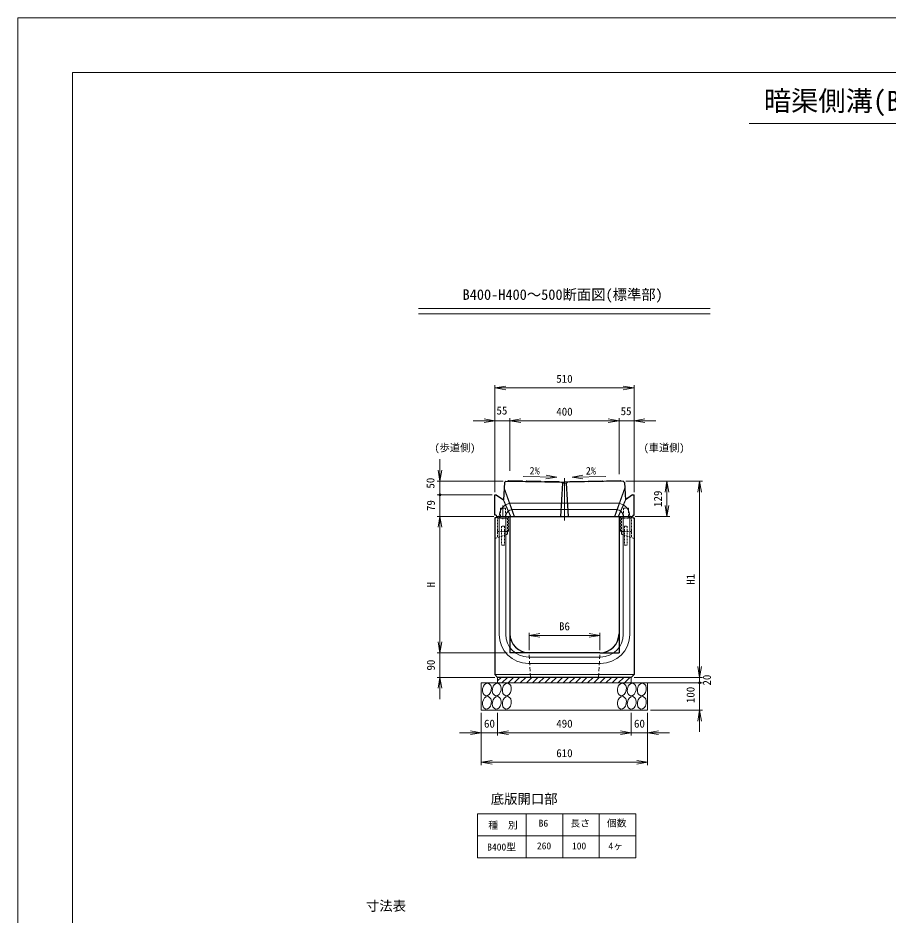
# Model space of a CAD drawing. Units: millimetres at full size, sheet at 1:20. Extents: x 0 to 8400, y -600 to 5940.
# Drawn here: x 0 to 3191, y 2652 to 5940 of the extents above; entities that cross this region are included whole.
import ezdxf
from ezdxf.enums import TextEntityAlignment as Align

# ---------------------------------------------------------------- set-up
doc = ezdxf.new("R2010")
doc.units = ezdxf.units.MM
doc.header["$LTSCALE"] = 20
for name, pattern in [('USER1', [0.5625, 0.375, -0.1875]), ('USER2', [3, 1.875, -0.375, 0.375, -0.375]), ('USER5', [1.125, 0.75, -0.375])]:
    doc.linetypes.add(name, pattern=pattern)
for name, color, linetype, lineweight in [('1', 7, 'Continuous', 9), ('ACC(細線）', 4, 'USER1', 13), ('CEN(細線）', 5, 'USER2', 13), ('CON2(細線）', 6, 'Continuous', 13), ('CON（太線）', 1, 'Continuous', 25), ('Defpoints_3', 7, 'Continuous', 25), ('TEXT(細線）', 1, 'Continuous', 13), ('寸法線', 7, 'Continuous', 9), ('構造物-寸法', 7, 'Continuous', 9)]:
    doc.layers.add(name, color=color, linetype=linetype, lineweight=lineweight)
doc.styles.add('ＭＳ ゴシック', font='')
doc.styles.get('ＭＳ ゴシック').set_extended_font_data('MS Gothic')

# ---------------------------------------------------------------- blocks, each defined once
blk = doc.blocks.new('open_arrow')
at = {"color": 0, "linetype": 'Continuous', "lineweight": -2}
blk.add_lwpolyline([(7.5, 1.25), (0, 0), (7.5, -1.25)], dxfattribs=at)
blk = doc.blocks.new('filled_dot')
at = {"color": 0, "linetype": 'Continuous', "lineweight": -2, "const_width": 1.25}
blk.add_lwpolyline([(-0.625, 0, 1), (0.625, 0, 1)], format="xyb", close=True, dxfattribs=at)

msp = doc.modelspace()

# ---------------------------------------------------------------- linework, layer by layer
at = {"layer": '1'}
for p, q in [((1469.55, 4875.45), (2538.97, 4875.45)), ((1469.55, 4854.97), (2538.97, 4854.97))]:
    msp.add_line(p, q, dxfattribs=at)
at = {"layer": 'ACC(細線）'}
for p, q in [((1769.26, 4143.15), (1769.26, 4113.15)), ((1769.26, 4143.15), (1788.26, 4143.15)), ((1788.26, 4143.15), (1788.26, 4113.15)), ((2220.26, 4143.15), (2220.26, 4113.15)), ((2220.26, 4143.15), (2239.26, 4143.15)), ((2220.26, 4143.15), (2220.26, 4113.15)), ((2239.26, 4143.15), (2220.26, 4143.15)), ((2239.26, 4143.15), (2239.26, 4113.15)), ((2239.26, 4143.15), (2239.26, 4113.15)), ((1758.26, 4113.15), (1758.26, 4057.15)), ((1768.76, 4113.15), (1768.76, 4107.15)), ((1788.76, 4113.15), (1788.76, 4107.15)), ((1799.26, 4113.15), (1799.26, 4057.15)), ((2209.26, 4113.15), (2209.26, 4057.15)), ((2219.76, 4113.15), (2219.76, 4107.15)), ((2239.76, 4113.15), (2239.76, 4107.15)), ((2250.26, 4113.15), (2250.26, 4057.15)), ((1799.26, 4107.15), (1758.26, 4107.15)), ((1773.76, 4077.15), (1773.76, 4007.15)), ((1783.76, 4077.15), (1773.76, 4077.15)), ((1783.76, 4077.15), (1783.76, 4007.15)), ((1794.76, 4107.15), (1794.76, 4057.15)), ((2209.26, 4107.15), (2250.26, 4107.15)), ((2213.76, 4107.15), (2213.76, 4057.15)), ((2224.76, 4077.15), (2224.76, 4007.15)), ((2224.76, 4077.15), (2234.76, 4077.15)), ((2234.76, 4077.15), (2234.76, 4007.15)), ((1749.26, 4032.15), (1792.7, 4046.47)), ((1799.26, 4057.15), (1758.26, 4057.15)), ((1758.26, 4057.15), (1758.26, 4035.11)), ((1794.76, 4049.32), (1794.76, 4057.15)), ((2209.26, 4057.15), (2250.26, 4057.15)), ((2213.76, 4049.32), (2213.76, 4057.15)), ((2259.26, 4032.15), (2215.82, 4046.47)), ((2250.26, 4057.15), (2250.26, 4035.11)), ((1783.76, 4007.15), (1773.76, 4007.15)), ((2224.76, 4007.15), (2234.76, 4007.15))]:
    msp.add_line(p, q, dxfattribs=at)
for centre, start, end in [((1791.76, 4049.32), 288.24585, 0), ((2216.76, 4049.32), 180, 251.75415)]:
    msp.add_arc(centre, 3, start, end, dxfattribs=at)
at = {"layer": 'CEN(細線）'}
for p, q in [((2004.26, 4253.15), (2004.26, 4098.15)), ((2004.26, 4118.15), (2004.26, 4248.15)), ((1778.76, 4153.15), (1778.76, 4103.15))]:
    msp.add_line(p, q, dxfattribs=at)
at = {"layer": 'CON2(細線）'}
for p, q in [((1813.76, 4162.15), (2194.76, 4162.15)), ((1764.76, 4113.15), (1764.76, 3680.65)), ((1788.76, 4113.15), (1788.76, 3680.65)), ((1813.76, 4138.15), (2194.76, 4138.15)), ((2219.76, 4113.15), (2219.76, 3680.65)), ((2243.76, 4113.15), (2243.76, 3680.65)), ((1871.76, 3597.65), (2136.76, 3597.65)), ((1871.76, 3573.65), (2136.76, 3573.65)), ((1749.26, 3533.15), (2259.26, 3533.15))]:
    msp.add_line(p, q, dxfattribs=at)
at = {"layer": 'CON2(細線）', "linetype": 'USER5'}
for p, q in [((1879.26, 3523.15), (1874.26, 3613.15)), ((2129.26, 3523.15), (2134.26, 3613.15))]:
    msp.add_line(p, q, dxfattribs=at)
at = {"layer": 'CON2(細線）'}
for centre, radius, start, end in [((1813.76, 4113.15), 49, 90, 180), ((2194.76, 4113.15), 49, 0, 90), ((1813.76, 4113.15), 25, 90, 180), ((2194.76, 4113.15), 25, 0, 90), ((1871.76, 3680.65), 107, 180, 270), ((1871.76, 3680.65), 83, 180, 270), ((2136.76, 3680.65), 107, 270, 0), ((2136.76, 3680.65), 83, 270, 0)]:
    msp.add_arc(centre, radius, start, end, dxfattribs=at)
at = {"layer": 'CON（太線）'}
for p, q in [((1784.06, 4237.36), (1789.25, 4242.36)), ((1789.25, 4242.36), (2004.26, 4238.15)), ((2219.27, 4242.36), (2004.26, 4238.15)), ((2224.47, 4237.36), (2219.27, 4242.36)), ((1784.06, 4237.36), (1780.39, 4174.02)), ((2224.47, 4237.36), (2228.13, 4174.02)), ((1749.26, 4118.15), (1749.26, 4192.26)), ((1749.26, 4192.26), (1754.34, 4192.26)), ((1754.34, 4192.26), (1780.39, 4174.02)), ((2254.18, 4192.26), (2228.13, 4174.02)), ((2254.18, 4192.26), (2259.26, 4192.26)), ((2259.26, 4118.15), (2259.26, 4192.26)), ((1753.26, 4118.15), (1749.26, 4118.15)), ((1753.26, 4118.15), (1755.26, 4113.15)), ((1755.26, 4113.15), (1753.26, 4108.15)), ((1755.26, 4113.15), (2253.26, 4113.15)), ((1755.26, 4113.15), (1804.26, 4113.15)), ((1804.26, 4113.15), (1804.26, 3683.15)), ((2204.26, 4113.15), (2204.26, 3683.15)), ((2204.26, 4113.15), (2253.26, 4113.15)), ((2255.26, 4118.15), (2253.26, 4113.15)), ((2253.26, 4113.15), (2255.26, 4108.15)), ((2253.26, 4113.15), (2255.26, 4108.15)), ((2255.26, 4118.15), (2259.26, 4118.15)), ((1753.26, 4108.15), (1749.26, 4108.15)), ((1749.26, 4108.15), (1749.26, 3533.15)), ((2255.26, 4108.15), (2259.26, 4108.15)), ((2259.26, 4108.15), (2259.26, 3533.15)), ((2134.26, 3613.15), (1874.26, 3613.15)), ((1749.26, 3533.15), (1759.26, 3523.15)), ((2249.26, 3523.15), (1759.26, 3523.15)), ((2249.26, 3523.15), (2259.26, 3533.15))]:
    msp.add_line(p, q, dxfattribs=at)
at = {"layer": 'CON（太線）', "color": 2}
for p, q in [((1780.6, 4177.54), (1778.88, 4175.08)), ((2227.92, 4177.54), (2229.65, 4175.08))]:
    msp.add_line(p, q, dxfattribs=at)
at = {"layer": 'CON（太線）'}
for centre, start, end in [((1874.26, 3683.15), 180, 270), ((2134.26, 3683.15), 270, 0)]:
    msp.add_arc(centre, 70, start, end, dxfattribs=at)
at = {"layer": 'Defpoints_3'}
for p, q in [((1804.26, 3683.15), (1804.26, 3613.15)), ((2204.26, 3683.15), (2204.26, 3613.15)), ((1874.26, 3613.15), (1804.26, 3613.15)), ((2134.26, 3613.15), (2204.26, 3613.15))]:
    msp.add_line(p, q, dxfattribs=at)
at = {"layer": 'TEXT(細線）'}
for p, q in [((2265.59, 3022.49), (1685.24, 3022.49)), ((1685.24, 3022.49), (1685.24, 2862.22)), ((1863.81, 3022.49), (1863.81, 2862.22)), ((1997.74, 3022.49), (1997.74, 2862.22)), ((2131.67, 3022.49), (2131.67, 2862.22)), ((2265.59, 3022.49), (2265.59, 2862.22)), ((2265.59, 2942.35), (1685.24, 2942.35)), ((2265.59, 2862.22), (1685.24, 2862.22))]:
    msp.add_line(p, q, dxfattribs=at)
at = {"layer": '寸法線'}
for p, q in [((1749.26, 4202.26), (1749.26, 4594.14)), ((1749.26, 4584.14), (2259.26, 4584.14)), ((2259.26, 4202.26), (2259.26, 4594.14)), ((1749.26, 4202.26), (1749.26, 4473.65)), ((1804.26, 4280.16), (1804.26, 4473.65)), ((1804.26, 4280.16), (1804.26, 4473.65)), ((2204.26, 4267.58), (2204.26, 4473.65)), ((2204.26, 4267.58), (2204.26, 4473.65)), ((2259.26, 4202.26), (2259.26, 4473.65)), ((1884.26, 4463.65), (1669.26, 4463.65)), ((1804.26, 4463.65), (2204.26, 4463.65)), ((2124.26, 4463.65), (2339.26, 4463.65)), ((1976.47, 4256.39), (1852.64, 4258.75)), ((1976.47, 4256.39), (1936.35, 4250.49)), ((1936.6, 4263.82), (1976.47, 4256.39)), ((2071.92, 4263.82), (2032.06, 4256.39)), ((2032.06, 4256.39), (2155.88, 4258.75)), ((2032.06, 4256.39), (2072.18, 4250.49)), ((2229.27, 4242.36), (2390.14, 4242.36)), ((2380.14, 4242.36), (2380.14, 4113.15)), ((1745.26, 4113.15), (1537.66, 4113.15)), ((1547.66, 4113.15), (1547.66, 3613.15)), ((2263.26, 4113.15), (2390.14, 4113.15)), ((1547.66, 3693.15), (1547.66, 3443.15)), ((1794.26, 3613.15), (1537.66, 3613.15)), ((1794.26, 3613.15), (1537.66, 3613.15)), ((1749.26, 3523.15), (1537.66, 3523.15))]:
    msp.add_line(p, q, dxfattribs=at)
at = {"layer": '構造物-寸法', "color": 2}
for p, q in [((0, 5940), (0, 0)), ((8400, 5940), (0, 5940))]:
    msp.add_line(p, q, dxfattribs=at)
at = {"layer": '構造物-寸法'}
for p, q in [((200, 5740), (200, 200)), ((8200, 5740), (200, 5740)), ((2681.44, 5553.11), (5517.91, 5553.11)), ((1547.66, 4192.26), (1547.66, 4322.36)), ((1779.25, 4242.36), (1537.66, 4242.36)), ((1798.76, 4244.21), (1796.76, 4242.22)), ((1849.76, 4243.22), (1798.76, 4244.21)), ((1851.76, 4241.14), (1849.76, 4243.22)), ((1865.76, 4242.91), (1863.76, 4240.9)), ((1916.76, 4241.92), (1865.76, 4242.91)), ((1918.76, 4239.82), (1916.76, 4241.92)), ((1932.76, 4241.6), (1930.76, 4239.59)), ((1983.76, 4240.61), (1932.76, 4241.6)), ((2075.76, 4241.57), (2024.76, 4240.58)), ((2077.76, 4239.59), (2075.76, 4241.57)), ((2091.76, 4241.88), (2089.76, 4239.82)), ((2142.76, 4242.88), (2091.76, 4241.88)), ((2144.76, 4240.9), (2142.76, 4242.88)), ((2156.76, 4241.14), (2158.76, 4243.19)), ((2158.76, 4243.19), (2209.76, 4244.18)), ((2209.76, 4244.18), (2211.76, 4242.22)), ((2229.27, 4242.36), (2509.95, 4242.36)), ((2499.95, 4242.36), (2499.95, 3523.15)), ((1782.75, 4214.84), (1819.59, 4113.15)), ((1782.9, 4217.37), (1820.66, 4113.15)), ((1985.76, 4238.51), (1983.76, 4240.61)), ((1996.76, 4235.29), (1989.35, 4113.15)), ((1997.76, 4235.29), (1990.35, 4113.15)), ((1993.76, 4238.35), (1996.76, 4235.29)), ((1996.76, 4235.29), (2011.94, 4235.29)), ((2010.94, 4235.29), (2018.14, 4113.15)), ((2014.94, 4238.36), (2011.94, 4235.29)), ((2011.94, 4235.29), (2019.15, 4113.15)), ((2024.76, 4240.58), (2022.76, 4238.51)), ((2225.62, 4217.37), (2187.86, 4113.15)), ((2225.77, 4214.84), (2188.93, 4113.15)), ((1739.26, 4192.26), (1537.66, 4192.26)), ((1739.26, 4192.26), (1537.66, 4192.26)), ((1547.66, 4192.26), (1547.66, 4033.15)), ((1778.88, 4175.08), (1806.43, 4113.15)), ((1780.4, 4174.11), (1807.52, 4113.15)), ((2228.12, 4174.11), (2201, 4113.15)), ((2229.65, 4175.08), (2202.1, 4113.15)), ((1745.26, 4113.15), (1537.66, 4113.15)), ((1874.26, 3623.15), (1874.26, 3686.92)), ((2134.26, 3623.15), (2134.26, 3686.92)), ((1874.26, 3676.92), (2134.26, 3676.92)), ((2499.95, 3603.15), (2499.95, 3423.15)), ((1759.26, 3503.15), (1759.26, 3523.15)), ((1759.26, 3510.04), (1772.37, 3523.15)), ((1774.82, 3503.15), (1794.82, 3523.15)), ((1797.27, 3503.15), (1817.27, 3523.15)), ((1819.72, 3503.15), (1839.72, 3523.15)), ((1842.17, 3503.15), (1862.17, 3523.15)), ((1864.62, 3503.15), (1884.62, 3523.15)), ((1887.07, 3503.15), (1907.07, 3523.15)), ((1909.52, 3503.15), (1929.52, 3523.15)), ((1931.97, 3503.15), (1951.97, 3523.15)), ((1954.42, 3503.15), (1974.42, 3523.15)), ((1976.87, 3503.15), (1996.87, 3523.15)), ((1999.32, 3503.15), (2019.32, 3523.15)), ((2021.77, 3503.15), (2041.77, 3523.15)), ((2044.22, 3503.15), (2064.22, 3523.15)), ((2066.67, 3503.15), (2086.67, 3523.15)), ((2089.13, 3503.15), (2109.13, 3523.15)), ((2111.58, 3503.15), (2131.58, 3523.15)), ((2134.03, 3503.15), (2154.03, 3523.15)), ((2156.48, 3503.15), (2176.48, 3523.15)), ((2178.93, 3503.15), (2198.93, 3523.15)), ((2201.38, 3503.15), (2221.38, 3523.15)), ((2223.83, 3503.15), (2243.83, 3523.15)), ((2249.26, 3523.15), (2249.26, 3503.15)), ((2259.26, 3523.15), (2509.95, 3523.15)), ((2259.26, 3523.15), (2509.95, 3523.15)), ((1759.26, 3503.15), (1699.26, 3503.15)), ((1699.26, 3503.15), (1699.26, 3403.15)), ((2249.26, 3503.15), (1759.26, 3503.15)), ((2246.28, 3503.15), (2249.26, 3506.13)), ((2309.26, 3503.15), (2249.26, 3503.15)), ((2259.26, 3503.15), (2509.95, 3503.15)), ((2309.26, 3403.15), (2309.26, 3503.15)), ((2319.26, 3503.15), (2509.95, 3503.15)), ((2499.95, 3503.15), (2499.95, 3323.15)), ((1699.26, 3403.15), (1759.26, 3403.15)), ((1699.26, 3393.15), (1699.26, 3310.11)), ((1699.26, 3393.15), (1699.26, 3201.89)), ((1759.26, 3403.15), (2249.26, 3403.15)), ((1759.26, 3393.15), (1759.26, 3310.11)), ((1759.26, 3393.15), (1759.26, 3310.11)), ((2249.26, 3403.15), (2309.26, 3403.15)), ((2249.26, 3393.15), (2249.26, 3310.11)), ((2249.26, 3393.15), (2249.26, 3310.11)), ((2309.26, 3393.15), (2309.26, 3310.11)), ((2309.26, 3393.15), (2309.26, 3201.89)), ((2319.26, 3403.15), (2509.95, 3403.15)), ((1619.26, 3320.11), (1839.26, 3320.11)), ((2249.26, 3320.11), (1759.26, 3320.11)), ((2389.26, 3320.11), (2169.26, 3320.11)), ((1699.26, 3211.89), (2309.26, 3211.89))]:
    msp.add_line(p, q, dxfattribs=at)
at = {"layer": '構造物-寸法', "color": 5}
for p, q in [((1782.9, 4217.37), (1820.66, 4113.15)), ((2225.62, 4217.37), (2187.86, 4113.15)), ((1806.43, 4113.15), (1778.88, 4175.08)), ((2202.1, 4113.15), (2229.65, 4175.08))]:
    msp.add_line(p, q, dxfattribs=at)
at = {"layer": '構造物-寸法'}
for centre in [(1719.85, 3478.73), (1755.85, 3478.73), (1792.85, 3478.73), (2214.85, 3478.73), (2250.85, 3478.73), (2287.85, 3478.73), (1719.85, 3429.73), (1755.85, 3429.73), (1792.85, 3429.73), (2214.85, 3429.73), (2250.85, 3429.73), (2287.85, 3429.73)]:
    msp.add_ellipse(centre, major_axis=(-4.13, -22.89), ratio=0.698644, dxfattribs=at)

# ---------------------------------------------------------------- block references
at = {"layer": '寸法線', "xscale": 5.33, "yscale": 5.33}
for p in [(1749.26, 4584.14), (1804.26, 4463.65), (1804.26, 4463.65), (2259.26, 4463.65)]:
    msp.add_blockref('open_arrow', p, dxfattribs=at)
for p, rotation in [((2259.26, 4584.14), 180), ((1749.26, 4463.65), 180), ((2204.26, 4463.65), 180), ((2204.26, 4463.65), 180), ((2380.14, 4242.36), 270), ((2380.14, 4113.15), 90), ((1547.66, 4113.15), 270), ((1547.66, 3613.15), 90), ((1547.66, 3613.15), 90), ((1547.66, 3523.15), 270)]:
    msp.add_blockref('open_arrow', p, dxfattribs=dict(at, rotation=rotation))
at = {"layer": '構造物-寸法'}
for name, p, xscale, yscale, rotation in [('open_arrow', (1547.66, 4242.36), 5.33, 5.33, 90), ('open_arrow', (2499.95, 4242.36), 5.33, 5.33, 270), ('filled_dot', (1547.66, 4192.26), 4, 4, 90), ('filled_dot', (1547.66, 4192.26), 4, 4, 270), ('open_arrow', (1547.66, 4113.15), 5.33, 5.33, 270), ('open_arrow', (2134.26, 3676.92), 5.33, 5.33, 180), ('open_arrow', (2499.95, 3523.15), 5.33, 5.33, 90), ('open_arrow', (2499.95, 3523.15), 5.33, 5.33, 90), ('filled_dot', (2499.95, 3503.15), 4, 4, 270), ('filled_dot', (2499.95, 3503.15), 4, 4, 270), ('open_arrow', (2499.95, 3403.15), 5.33, 5.33, 270), ('open_arrow', (1699.26, 3320.11), 5.33, 5.33, 180), ('open_arrow', (2249.26, 3320.11), 5.33, 5.33, 180), ('open_arrow', (2249.26, 3320.11), 5.33, 5.33, 180), ('open_arrow', (2309.26, 3211.89), 5.33, 5.33, 180)]:
    msp.add_blockref(name, p, dxfattribs=dict(at, xscale=xscale, yscale=yscale, rotation=rotation))
at = {"layer": '構造物-寸法', "xscale": 5.33, "yscale": 5.33}
for p in [(1874.26, 3676.92), (1759.26, 3320.11), (1759.26, 3320.11), (2309.26, 3320.11), (1699.26, 3211.89)]:
    msp.add_blockref('open_arrow', p, dxfattribs=at)

# ---------------------------------------------------------------- texts
at = {"layer": 'TEXT(細線）', "style": 'ＭＳ ゴシック'}
for s, height, p in [('底版開口部', 35.92, (1733.95, 3049.06)), ('種\u3000別', 25.66, (1725.01, 2960.71)), ('B6', 25.66, (1909.52, 2968.14)), ('長さ', 25.66, (2025.95, 2968.14)), ('個数', 25.66, (2159.88, 2968.14)), ('B400型', 25.66, (1720.84, 2880.79)), ('260', 25.66, (1903.12, 2885.05)), ('100', 25.66, (2031.62, 2884.71)), ('4ヶ', 25.66, (2165.55, 2884.71)), ('寸法表', 35.92, (1276.22, 2656.84))]:
    msp.add_text(s, height=height, dxfattribs=at).set_placement(p, align=Align.BOTTOM_LEFT)
at = {"layer": '寸法線', "style": 'ＭＳ ゴシック'}
for s, height, p in [('暗渠側溝(B400標準部・集水部)RGA-SV 防草-自由勾配皿型', 73.31, (2735.15, 5577.43)), ('B400-H400～500断面図(標準部)', 38.49, (1630.57, 4895.26)), ('510', 29.33, (1974.26, 4594.14)), ('55', 29.33, (1754.89, 4477.7)), ('400', 29.33, (1974.26, 4473.65)), ('55', 29.33, (2210.26, 4475.52)), ('2%', 27.49, (1876.16, 4258.49)), ('2%', 27.49, (2082.39, 4258.38))]:
    msp.add_text(s, height=height, dxfattribs=at).set_placement(p, align=Align.BOTTOM_LEFT)
for s, p in [('129', (2370.14, 4147.76)), ('H', (1537.66, 3853.15)), ('90', (1537.66, 3548.15))]:
    msp.add_text(s, height=29.33, rotation=90, dxfattribs=at).set_placement(p, align=Align.BOTTOM_LEFT)
at = {"layer": '構造物-寸法', "style": 'ＭＳ ゴシック'}
for s, height, p in [('(歩道側)', 27.49, (1527.59, 4342.96)), ('(車道側)', 27.49, (2294.7, 4342.96)), ('B6', 29.33, (1984.26, 3686.92)), ('60', 29.33, (1709.26, 3330.11)), ('490', 29.33, (1974.26, 3330.11)), ('60', 29.33, (2259.26, 3330.11)), ('610', 29.33, (1974.26, 3221.89))]:
    msp.add_text(s, height=height, dxfattribs=at).set_placement(p, align=Align.BOTTOM_LEFT)
for s, p in [('50', (1536.22, 4214.99)), ('79', (1537.66, 4132.77)), ('H1', (2489.95, 3862.76)), ('20', (2549.95, 3493.15)), ('100', (2489.95, 3428.77))]:
    msp.add_text(s, height=29.33, rotation=90, dxfattribs=at).set_placement(p, align=Align.BOTTOM_LEFT)

doc.saveas('drawing.dxf')
